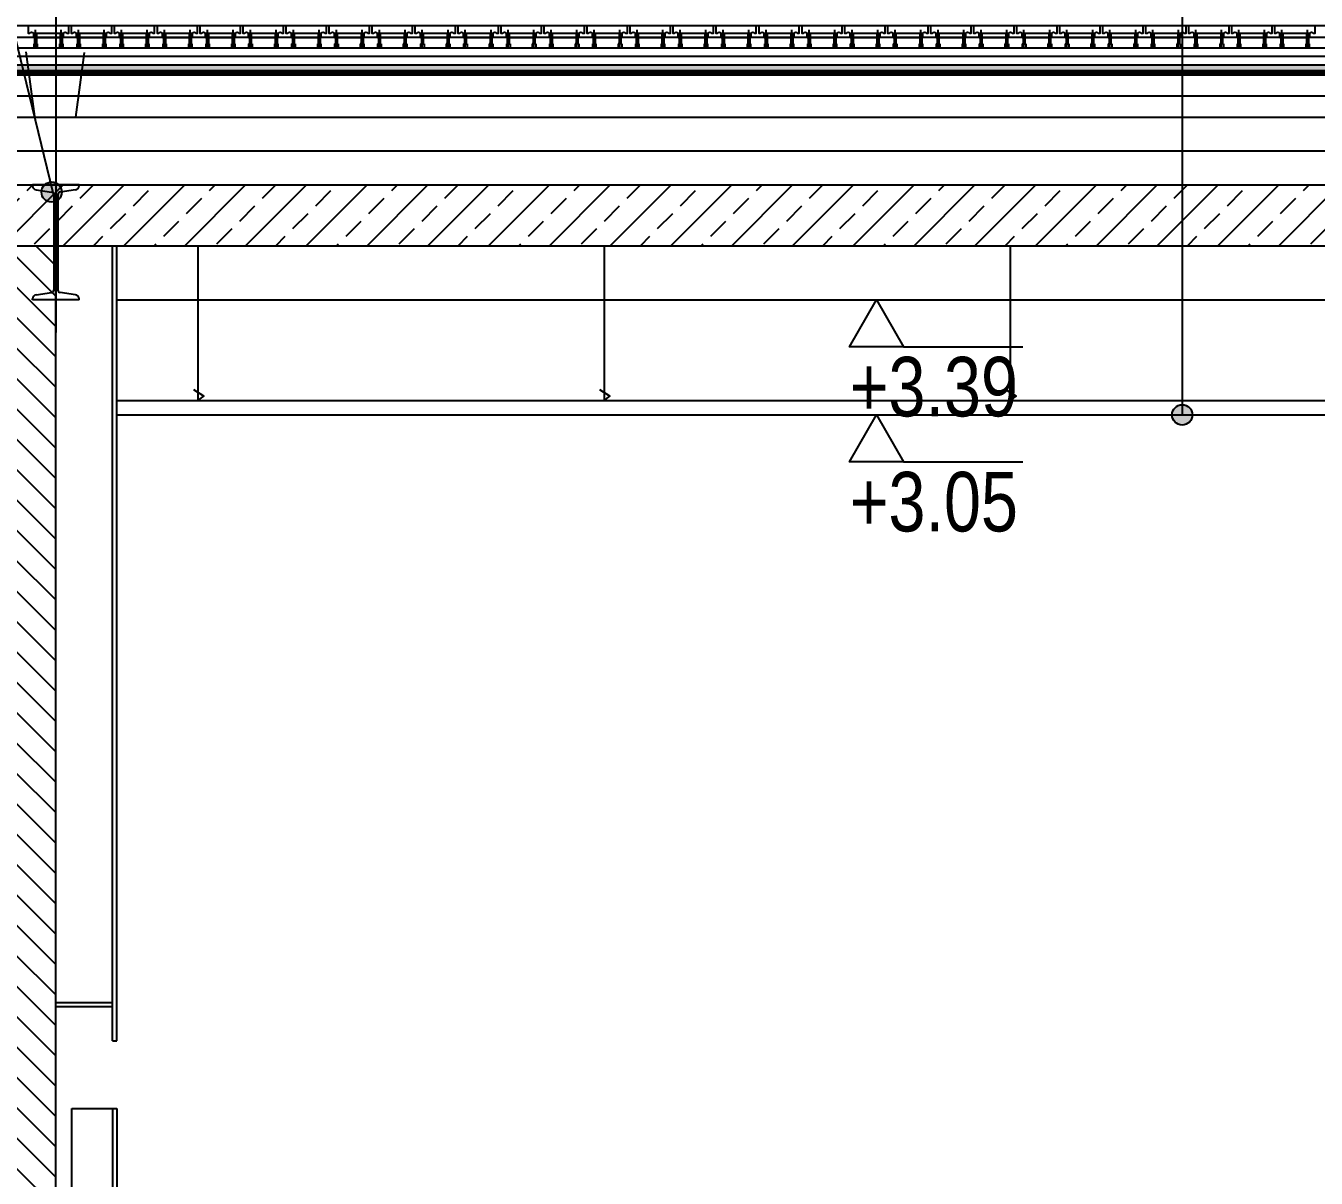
# Model space of a CAD drawing. Header units: millimetres. Extents: x -135140 to 267856, y -70704 to 149933.
# Drawn here: x -33865 to -30052, y 93031 to 96437 of the extents above; entities that cross this region are included whole.
import ezdxf

# ---------------------------------------------------------------- set-up
doc = ezdxf.new("R2010")
doc.units = ezdxf.units.MM
doc.header["$LTSCALE"] = 99.9
for name, pattern in [('0707_PB_080619_gn_xref$0$ACAD_ISO10W100', [18, 12, -3, 0, -3]), ('ACAD_ISO03W100', [30, 12, -18]), ('ACAD_ISO10W100', [18, 12, -3, 0, -3]), ('AUDIT_D_080509132939-0', [0]), ('HIDDEN', [9.525, 6.35, -3.175])]:
    doc.linetypes.add(name, pattern=pattern)
for name, color, linetype in [('+48_CIENKIE', 253, 'Continuous'), ('+48_HACZE', 253, 'Continuous'), ('+48_IZOLACJE', 250, 'Continuous'), ('+48_KOTY', 250, 'Continuous'), ('+48_MEBLE', 251, 'Continuous'), ('+48_OPISY', 251, 'Continuous'), ('+48_OPISY T', 251, 'Continuous'), ('+48_OSIE', 8, 'Continuous'), ('+48_PRZEKRÓJ', 250, 'Continuous'), ('+48_SCIANY', 250, 'Continuous'), ('+48_SUFITY_PODWIESZANE', 250, 'Continuous'), ('+48_WEŁNA', 252, 'Continuous'), ('+48_WIDOK', 250, 'Continuous'), ('+48_ŚCIANY_GK', 250, 'Continuous'), ('+48_ŻELBET', 250, 'Continuous'), ('1_CIENKA', 252, 'Continuous')]:
    doc.layers.add(name, color=color, linetype=linetype)
doc.styles.add('WRP_ARIAL', font='ARIAL.TTF', dxfattribs={"width": 0.8})
doc.linetypes.add('BATTING', pattern='A,0.00254,-2.54,[134,ltypeshp.shx,S=2.54,R=0,X=-2.54,Y=0],-5.08,[134,ltypeshp.shx,S=2.54,R=180,X=2.54,Y=0],-2.54', length=10.16254)
doc.linetypes.add('ZIGZAG', pattern='A,0.00254,-5.08,[131,ltypeshp.shx,S=5.08,R=0,X=-5.08,Y=0],-10.16,[131,ltypeshp.shx,S=5.08,R=180,X=5.08,Y=0],-5.08', length=20.32254)

# ---------------------------------------------------------------- blocks, each defined once
blk = doc.blocks.new('A$C6D9607FD')
at = {"layer": '+48_PRZEKRÓJ', "color": 251}
for p, q in [((137, 340), (0, 340)), ((0, 340), (0, 337.1)), ((10.5, 325), (56.1, 318.6)), ((62.4, 311.4), (62.4, 28.6)), ((74.6, 311.4), (74.6, 28.6)), ((126.5, 325), (80.9, 318.6)), ((137, 340), (137, 337.1)), ((0, 0), (0, 2.9)), ((10.5, 15), (56.1, 21.4)), ((126.5, 15), (80.9, 21.4)), ((137, 0), (137, 2.9)), ((137, 0), (0, 0)), ((137, 0), (0, 0))]:
    blk.add_line(p, q, dxfattribs=at)
for centre, radius, start, end in [((12.2, 337.1), 12.2, 180, 262.0304), ((55.1, 311.4), 7.3, 0, 82.0304), ((81.9, 311.4), 7.3, 97.9696, 180), ((124.8, 337.1), 12.2, 277.9696, 0), ((12.2, 2.9), 12.2, 97.9696, 180), ((55.1, 28.6), 7.3, 277.9696, 0), ((81.9, 28.6), 7.3, 180, 262.0304), ((124.8, 2.9), 12.2, 0, 82.0304)]:
    blk.add_arc(centre, radius, start, end, dxfattribs=at)
blk = doc.blocks.new('koty')
at = {"layer": '+48_KOTY', "color": 3, "ltscale": 5}
blk.add_line((70403.15, 11224.99), (70423.15, 11224.99), dxfattribs=at)
blk.add_lwpolyline([(70398.6, 11217.11), (70403.15, 11224.99), (70394.05, 11224.99)], close=True, dxfattribs=at)
at = {"layer": '+48_KOTY', "color": 3, "style": 'WRP_ARIAL', "width": 0.8}
blk.add_attdef('POZIOM', (70403.19, 11226.78), '', height=10, dxfattribs=at)

msp = doc.modelspace()

# ---------------------------------------------------------------- hatches: boundary and pattern name
at = {"layer": '+48_HACZE', "ltscale": 0.1}
h = msp.add_hatch(dxfattribs=at)
h.set_pattern_fill('AR-SAND', color=256, scale=0.5, style=0)
h.set_pattern_definition([(37.5, (-740631.178, -76045.325), (-0.80001565, 24.47066187), [0, -19.304, 0, -21.59, 0, -20.6375]), (7.5, (-740631.178, -76045.325), (22.4761642, 35.841255), [0, -10.414, 0, -17.399, 0, -6.6675]), (327.5, (-740646.8, -76045.325), (39.5496185, 0.07185923), [0, -6.35, 0, -22.86, 0, -29.845]), (317.5, (-740646.8, -76045.325), (38.1778226, 11.1464662), [0, -3.175, 0, -14.986, 0, -17.145])])
h.paths.add_polyline_path([(-38256.3, 96292.4), (-28096.3, 96292.4), (-28096.3, 96322.4), (-38256.3, 96322.4)])
at = {"layer": '+48_HACZE', "linetype": 'AUDIT_D_080509132939-0'}
h = msp.add_hatch(dxfattribs=at)
h.set_pattern_fill('ANSI33', color=256, scale=20, angle=180, style=0)
h.set_pattern_definition([(225, (-740631.18, -76045.33), (89.802561, -89.802561), []), (225, (-740720.98, -76045.33), (89.802561, -89.802561), [63.5, -31.75])])
h.paths.add_polyline_path([(-38256.3, 95967.4), (-28096.3, 95967.4), (-28096.3, 95787.4), (-38256.3, 95787.4)])
at = {"layer": '+48_HACZE'}
h = msp.add_hatch(dxfattribs=at)
h.set_pattern_fill('ANSI31', color=256, scale=20, angle=90, style=0)
h.set_pattern_definition([(135, (-740631.18, -76045.325), (-44.9012806, -44.9012806), [])])
h.paths.add_polyline_path([(-33896.3, 95787.4), (-33776.3, 95787.4), (-33776.3, 92117.4), (-33896.3, 92117.4)])
at = {"layer": '+48_OPISY T'}
h = msp.add_hatch(color=256, dxfattribs=at)
edge = h.paths.add_edge_path()
edge.add_arc((-33788.7, 95946), 30, 0, 360)
h = msp.add_hatch(color=256, dxfattribs=at)
edge = h.paths.add_edge_path()
edge.add_arc((-30447.6, 95287.4), 30, 0, 360)

# ---------------------------------------------------------------- linework, layer by layer
at = {"layer": '+48_CIENKIE'}
for points in [[(-33356.3, 95787.4), (-33356.3, 95329.9), (-33356.3, 95329.9)], [(-32156.3, 95787.4), (-32156.3, 95329.9), (-32156.3, 95329.9)], [(-30956.3, 95787.4), (-30956.3, 95329.9), (-30956.3, 95329.9)], [(-33356.3, 95329.9), (-33338.8, 95342.7), (-33368.8, 95361.4)], [(-32156.3, 95329.9), (-32138.8, 95342.6), (-32168.8, 95361.3)], [(-30956.3, 95329.9), (-30938.8, 95342.7), (-30968.8, 95361.4)]]:
    msp.add_lwpolyline(points, dxfattribs=at)
at = {"layer": '+48_IZOLACJE', "linetype": 'ACAD_ISO03W100', "ltscale": 0.1, "const_width": 2}
msp.add_lwpolyline([(-27931, 96373.9), (-38578, 96373.9)], dxfattribs=at)
at = {"layer": '+48_IZOLACJE', "linetype": 'ACAD_ISO03W100', "ltscale": 0.5, "const_width": 15}
msp.add_lwpolyline([(-38231.3, 96299.9), (-28111.3, 96299.9)], dxfattribs=at)
at = {"layer": '+48_MEBLE'}
for p, q in [((-27936.3, 96437.4), (-38586.3, 96437.4)), ((-33596.3, 95627.4), (-28096.3, 95627.4))]:
    msp.add_line(p, q, dxfattribs=at)
at = {"layer": '+48_OPISY'}
for points in [[(-30447.6, 101006.8), (-30447.6, 95287.4)], [(-33784.2, 95943.6), (-34177.2, 97557.6)]]:
    msp.add_lwpolyline(points, dxfattribs=at)
at = {"layer": '+48_OPISY T'}
for centre in [(-33788.7, 95946), (-30447.6, 95287.4)]:
    msp.add_circle(centre, 30, dxfattribs=at)
at = {"layer": '+48_OSIE', "linetype": 'ACAD_ISO10W100', "ltscale": 5}
msp.add_line((-33776.3, 101525.2), (-33776.3, 87149.8), dxfattribs=at)
at = {"layer": '+48_PRZEKRÓJ'}
msp.add_line((-33776.3, 92117.4), (-33776.3, 95787.4), dxfattribs=at)
at = {"layer": '+48_SCIANY', "ltscale": 0.15}
msp.add_lwpolyline([(-38256.3, 96317.4), (-38256.3, 95967.4), (-28096.3, 95967.4), (-28096.3, 96307.4)], dxfattribs=at)
at = {"layer": '+48_SUFITY_PODWIESZANE', "ltscale": 3}
for p, q in [((-33596.3, 95329.9), (-28096.3, 95329.9)), ((-33596.3, 95287.4), (-28096.3, 95287.4))]:
    msp.add_line(p, q, dxfattribs=at)
at = {"layer": '+48_WEŁNA', "linetype": 'BATTING', "ltscale": 0.6}
msp.add_line((-38250.3, 96229.9), (-28098.8, 96229.9), dxfattribs=at)
at = {"layer": '+48_WEŁNA', "linetype": 'BATTING', "ltscale": 0.9}
msp.add_line((-38250.3, 96067.4), (-28101.3, 96067.4), dxfattribs=at)
at = {"layer": '+48_WEŁNA', "linetype": 'ZIGZAG', "ltscale": 0.48}
msp.add_lwpolyline([(-38596.3, 96347.4), (-27870.3, 96347.4)], dxfattribs=at)
at = {"layer": '+48_WIDOK', "ltscale": 3}
for p, q in [((-38256.3, 96292.4), (-28096.3, 96292.4)), ((-38250.3, 96167.4), (-28101.3, 96167.4))]:
    msp.add_line(p, q, dxfattribs=at)
at = {"layer": '+48_WIDOK'}
for p, q in [((-33608.8, 93237.4), (-33596.3, 93237.4)), ((-33608.8, 93237.4), (-33608.8, 92222.4)), ((-33596.3, 93237.4), (-33596.3, 92222.4))]:
    msp.add_line(p, q, dxfattribs=at)
at = {"layer": '+48_WIDOK', "ltscale": 3}
for points in [[(-38256.3, 96372.4), (-28096.3, 96372.4)], [(-38596.3, 96322.4), (-27864.3, 96322.4)]]:
    msp.add_lwpolyline(points, dxfattribs=at)
at = {"layer": '+48_WIDOK', "linetype": 'HIDDEN'}
for points in [[(-33864.8, 96360.6), (-33839.3, 96169.5)], [(-33692.3, 96358.4), (-33718, 96167.4)]]:
    msp.add_lwpolyline(points, dxfattribs=at)
at = {"layer": '+48_WIDOK'}
msp.add_lwpolyline([(-33728.8, 93237.4), (-33608.8, 93237.4), (-33608.8, 92337.4), (-33728.8, 92337.4)], close=True, dxfattribs=at)
at = {"layer": '+48_ŚCIANY_GK'}
for p, q in [((-33608.8, 93437.4), (-33608.8, 95787.4)), ((-33596.3, 93437.4), (-33596.3, 95787.4)), ((-33608.8, 93549.9), (-33776.3, 93549.9)), ((-33608.8, 93537.4), (-33776.3, 93537.4)), ((-33608.8, 93437.4), (-33596.3, 93437.4))]:
    msp.add_line(p, q, dxfattribs=at)
at = {"layer": '+48_ŻELBET', "ltscale": 0.3}
for p, q in [((-38256.3, 95967.4), (-28096.3, 95967.4)), ((-38256.3, 95787.4), (-28096.3, 95787.4))]:
    msp.add_line(p, q, dxfattribs=at)
at = {"layer": '1_CIENKA', "lineweight": -3}
for p, q in [((-27911.8, 96402.4), (-38621.8, 96402.4)), ((-33841.8, 96402.4), (-33754.8, 96402.4)), ((-33839.1, 96415.4), (-33839.1, 96384.2)), ((-33833.6, 96415.4), (-33833.6, 96384.2)), ((-33763.1, 96415.4), (-33763.1, 96384.2)), ((-33757.6, 96415.4), (-33757.6, 96384.2)), ((-33714.8, 96402.4), (-33627.8, 96402.4)), ((-33712.1, 96415.4), (-33712.1, 96384.2)), ((-33706.6, 96415.4), (-33706.6, 96384.2)), ((-33636.1, 96415.4), (-33636.1, 96384.2)), ((-33630.6, 96415.4), (-33630.6, 96384.2)), ((-33587.8, 96402.4), (-33500.8, 96402.4)), ((-33585.1, 96415.4), (-33585.1, 96384.2)), ((-33579.6, 96415.4), (-33579.6, 96384.2)), ((-33509.1, 96415.4), (-33509.1, 96384.2)), ((-33503.6, 96415.4), (-33503.6, 96384.2)), ((-33460.8, 96402.4), (-33373.8, 96402.4)), ((-33458.1, 96415.4), (-33458.1, 96384.2)), ((-33452.6, 96415.4), (-33452.6, 96384.2)), ((-33382.1, 96415.4), (-33382.1, 96384.2)), ((-33376.6, 96415.4), (-33376.6, 96384.2)), ((-33333.8, 96402.4), (-33246.8, 96402.4)), ((-33331.1, 96415.4), (-33331.1, 96384.2)), ((-33325.6, 96415.4), (-33325.6, 96384.2)), ((-33255.1, 96415.4), (-33255.1, 96384.2)), ((-33249.6, 96415.4), (-33249.6, 96384.2)), ((-33206.8, 96402.4), (-33119.8, 96402.4)), ((-33204.1, 96415.4), (-33204.1, 96384.2)), ((-33198.6, 96415.4), (-33198.6, 96384.2)), ((-33128.1, 96415.4), (-33128.1, 96384.2)), ((-33122.6, 96415.4), (-33122.6, 96384.2)), ((-33079.8, 96402.4), (-32992.8, 96402.4)), ((-33077.1, 96415.4), (-33077.1, 96384.2)), ((-33071.6, 96415.4), (-33071.6, 96384.2)), ((-33001.1, 96415.4), (-33001.1, 96384.2)), ((-32995.6, 96415.4), (-32995.6, 96384.2)), ((-32952.8, 96402.4), (-32865.8, 96402.4)), ((-32950.1, 96415.4), (-32950.1, 96384.2)), ((-32944.6, 96415.4), (-32944.6, 96384.2)), ((-32874.1, 96415.4), (-32874.1, 96384.2)), ((-32868.6, 96415.4), (-32868.6, 96384.2)), ((-32825.8, 96402.4), (-32738.8, 96402.4)), ((-32823.1, 96415.4), (-32823.1, 96384.2)), ((-32817.6, 96415.4), (-32817.6, 96384.2)), ((-32747.1, 96415.4), (-32747.1, 96384.2)), ((-32741.6, 96415.4), (-32741.6, 96384.2)), ((-32698.8, 96402.4), (-32611.8, 96402.4)), ((-32696.1, 96415.4), (-32696.1, 96384.2)), ((-32690.6, 96415.4), (-32690.6, 96384.2)), ((-32620.1, 96415.4), (-32620.1, 96384.2)), ((-32614.6, 96415.4), (-32614.6, 96384.2)), ((-32571.8, 96402.4), (-32484.8, 96402.4)), ((-32569.1, 96415.4), (-32569.1, 96384.2)), ((-32563.6, 96415.4), (-32563.6, 96384.2)), ((-32493.1, 96415.4), (-32493.1, 96384.2)), ((-32487.6, 96415.4), (-32487.6, 96384.2)), ((-32444.8, 96402.4), (-32357.8, 96402.4)), ((-32442.1, 96415.4), (-32442.1, 96384.2)), ((-32436.6, 96415.4), (-32436.6, 96384.2)), ((-32366.1, 96415.4), (-32366.1, 96384.2)), ((-32360.6, 96415.4), (-32360.6, 96384.2)), ((-32317.8, 96402.4), (-32230.8, 96402.4)), ((-32315.1, 96415.4), (-32315.1, 96384.2)), ((-32309.6, 96415.4), (-32309.6, 96384.2)), ((-32239.1, 96415.4), (-32239.1, 96384.2)), ((-32233.6, 96415.4), (-32233.6, 96384.2)), ((-32190.8, 96402.4), (-32103.8, 96402.4)), ((-32188.1, 96415.4), (-32188.1, 96384.2)), ((-32182.6, 96415.4), (-32182.6, 96384.2)), ((-32112.1, 96415.4), (-32112.1, 96384.2)), ((-32106.6, 96415.4), (-32106.6, 96384.2)), ((-32063.8, 96402.4), (-31976.8, 96402.4)), ((-32061.1, 96415.4), (-32061.1, 96384.2)), ((-32055.6, 96415.4), (-32055.6, 96384.2)), ((-31985.1, 96415.4), (-31985.1, 96384.2)), ((-31979.6, 96415.4), (-31979.6, 96384.2)), ((-31936.8, 96402.4), (-31849.8, 96402.4)), ((-31934.1, 96415.4), (-31934.1, 96384.2)), ((-31928.6, 96415.4), (-31928.6, 96384.2)), ((-31858.1, 96415.4), (-31858.1, 96384.2)), ((-31852.6, 96415.4), (-31852.6, 96384.2)), ((-31809.8, 96402.4), (-31722.8, 96402.4)), ((-31807.1, 96415.4), (-31807.1, 96384.2)), ((-31801.6, 96415.4), (-31801.6, 96384.2)), ((-31731.1, 96415.4), (-31731.1, 96384.2)), ((-31725.6, 96415.4), (-31725.6, 96384.2)), ((-31682.8, 96402.4), (-31595.8, 96402.4)), ((-31680.1, 96415.4), (-31680.1, 96384.2)), ((-31674.6, 96415.4), (-31674.6, 96384.2)), ((-31604.1, 96415.4), (-31604.1, 96384.2)), ((-31598.6, 96415.4), (-31598.6, 96384.2)), ((-31555.8, 96402.4), (-31468.8, 96402.4)), ((-31553.1, 96415.4), (-31553.1, 96384.2)), ((-31547.6, 96415.4), (-31547.6, 96384.2)), ((-31477.1, 96415.4), (-31477.1, 96384.2)), ((-31471.6, 96415.4), (-31471.6, 96384.2)), ((-31428.8, 96402.4), (-31341.8, 96402.4)), ((-31426.1, 96415.4), (-31426.1, 96384.2)), ((-31420.6, 96415.4), (-31420.6, 96384.2)), ((-31350.1, 96415.4), (-31350.1, 96384.2)), ((-31344.6, 96415.4), (-31344.6, 96384.2)), ((-31301.8, 96402.4), (-31214.8, 96402.4)), ((-31299.1, 96415.4), (-31299.1, 96384.2)), ((-31293.6, 96415.4), (-31293.6, 96384.2)), ((-31223.1, 96415.4), (-31223.1, 96384.2)), ((-31217.6, 96415.4), (-31217.6, 96384.2)), ((-31174.8, 96402.4), (-31087.8, 96402.4)), ((-31172.1, 96415.4), (-31172.1, 96384.2)), ((-31166.6, 96415.4), (-31166.6, 96384.2)), ((-31096.1, 96415.4), (-31096.1, 96384.2)), ((-31090.6, 96415.4), (-31090.6, 96384.2)), ((-31047.8, 96402.4), (-30960.8, 96402.4)), ((-31045.1, 96415.4), (-31045.1, 96384.2)), ((-31039.6, 96415.4), (-31039.6, 96384.2)), ((-30969.1, 96415.4), (-30969.1, 96384.2)), ((-30963.6, 96415.4), (-30963.6, 96384.2)), ((-30920.8, 96402.4), (-30833.8, 96402.4)), ((-30918.1, 96415.4), (-30918.1, 96384.2)), ((-30912.6, 96415.4), (-30912.6, 96384.2)), ((-30842.1, 96415.4), (-30842.1, 96384.2)), ((-30836.6, 96415.4), (-30836.6, 96384.2)), ((-30793.8, 96402.4), (-30706.8, 96402.4)), ((-30791.1, 96415.4), (-30791.1, 96384.2)), ((-30785.6, 96415.4), (-30785.6, 96384.2)), ((-30715.1, 96415.4), (-30715.1, 96384.2)), ((-30709.6, 96415.4), (-30709.6, 96384.2)), ((-30666.8, 96402.4), (-30579.8, 96402.4)), ((-30664.1, 96415.4), (-30664.1, 96384.2)), ((-30658.6, 96415.4), (-30658.6, 96384.2)), ((-30588.1, 96415.4), (-30588.1, 96384.2)), ((-30582.6, 96415.4), (-30582.6, 96384.2)), ((-30539.8, 96402.4), (-30452.8, 96402.4)), ((-30537.1, 96415.4), (-30537.1, 96384.2)), ((-30531.6, 96415.4), (-30531.6, 96384.2)), ((-30461.1, 96415.4), (-30461.1, 96384.2)), ((-30455.6, 96415.4), (-30455.6, 96384.2)), ((-30412.8, 96402.4), (-30325.8, 96402.4)), ((-30410.1, 96415.4), (-30410.1, 96384.2)), ((-30404.6, 96415.4), (-30404.6, 96384.2)), ((-30334.1, 96415.4), (-30334.1, 96384.2)), ((-30328.6, 96415.4), (-30328.6, 96384.2)), ((-30285.8, 96402.4), (-30198.8, 96402.4)), ((-30283.1, 96415.4), (-30283.1, 96384.2)), ((-30277.6, 96415.4), (-30277.6, 96384.2)), ((-30207.1, 96415.4), (-30207.1, 96384.2)), ((-30201.6, 96415.4), (-30201.6, 96384.2)), ((-30158.8, 96402.4), (-30071.8, 96402.4)), ((-30156.1, 96415.4), (-30156.1, 96384.2)), ((-30150.6, 96415.4), (-30150.6, 96384.2)), ((-30080.1, 96415.4), (-30080.1, 96384.2)), ((-30074.6, 96415.4), (-30074.6, 96384.2)), ((-33841.5, 96384.2), (-33831.2, 96384.2)), ((-33841.5, 96384.2), (-33841.5, 96372.4)), ((-33831.2, 96384.2), (-33831.2, 96372.4)), ((-33765.5, 96384.2), (-33765.5, 96372.4)), ((-33755.2, 96384.2), (-33765.5, 96384.2)), ((-33755.2, 96384.2), (-33755.2, 96372.4)), ((-33714.5, 96384.2), (-33704.2, 96384.2)), ((-33714.5, 96384.2), (-33714.5, 96372.4)), ((-33704.2, 96384.2), (-33704.2, 96372.4)), ((-33638.5, 96384.2), (-33638.5, 96372.4)), ((-33628.2, 96384.2), (-33638.5, 96384.2)), ((-33628.2, 96384.2), (-33628.2, 96372.4)), ((-33587.5, 96384.2), (-33577.2, 96384.2)), ((-33587.5, 96384.2), (-33587.5, 96372.4)), ((-33577.2, 96384.2), (-33577.2, 96372.4)), ((-33511.5, 96384.2), (-33511.5, 96372.4)), ((-33501.2, 96384.2), (-33511.5, 96384.2)), ((-33501.2, 96384.2), (-33501.2, 96372.4)), ((-33460.5, 96384.2), (-33450.2, 96384.2)), ((-33460.5, 96384.2), (-33460.5, 96372.4)), ((-33450.2, 96384.2), (-33450.2, 96372.4)), ((-33384.5, 96384.2), (-33384.5, 96372.4)), ((-33374.2, 96384.2), (-33384.5, 96384.2)), ((-33374.2, 96384.2), (-33374.2, 96372.4)), ((-33333.5, 96384.2), (-33323.2, 96384.2)), ((-33333.5, 96384.2), (-33333.5, 96372.4)), ((-33323.2, 96384.2), (-33323.2, 96372.4)), ((-33257.5, 96384.2), (-33257.5, 96372.4)), ((-33247.2, 96384.2), (-33257.5, 96384.2)), ((-33247.2, 96384.2), (-33247.2, 96372.4)), ((-33206.5, 96384.2), (-33196.2, 96384.2)), ((-33206.5, 96384.2), (-33206.5, 96372.4)), ((-33196.2, 96384.2), (-33196.2, 96372.4)), ((-33130.5, 96384.2), (-33130.5, 96372.4)), ((-33120.2, 96384.2), (-33130.5, 96384.2)), ((-33120.2, 96384.2), (-33120.2, 96372.4)), ((-33079.5, 96384.2), (-33069.2, 96384.2)), ((-33079.5, 96384.2), (-33079.5, 96372.4)), ((-33069.2, 96384.2), (-33069.2, 96372.4)), ((-33003.5, 96384.2), (-33003.5, 96372.4)), ((-32993.2, 96384.2), (-33003.5, 96384.2)), ((-32993.2, 96384.2), (-32993.2, 96372.4)), ((-32952.5, 96384.2), (-32942.2, 96384.2)), ((-32952.5, 96384.2), (-32952.5, 96372.4)), ((-32942.2, 96384.2), (-32942.2, 96372.4)), ((-32876.5, 96384.2), (-32876.5, 96372.4)), ((-32866.2, 96384.2), (-32876.5, 96384.2)), ((-32866.2, 96384.2), (-32866.2, 96372.4)), ((-32825.5, 96384.2), (-32815.2, 96384.2)), ((-32825.5, 96384.2), (-32825.5, 96372.4)), ((-32815.2, 96384.2), (-32815.2, 96372.4)), ((-32749.5, 96384.2), (-32749.5, 96372.4)), ((-32739.2, 96384.2), (-32749.5, 96384.2)), ((-32739.2, 96384.2), (-32739.2, 96372.4)), ((-32698.5, 96384.2), (-32688.2, 96384.2)), ((-32698.5, 96384.2), (-32698.5, 96372.4)), ((-32688.2, 96384.2), (-32688.2, 96372.4)), ((-32622.5, 96384.2), (-32622.5, 96372.4)), ((-32612.2, 96384.2), (-32622.5, 96384.2)), ((-32612.2, 96384.2), (-32612.2, 96372.4)), ((-32571.5, 96384.2), (-32561.2, 96384.2)), ((-32571.5, 96384.2), (-32571.5, 96372.4)), ((-32561.2, 96384.2), (-32561.2, 96372.4)), ((-32495.5, 96384.2), (-32495.5, 96372.4)), ((-32485.2, 96384.2), (-32495.5, 96384.2)), ((-32485.2, 96384.2), (-32485.2, 96372.4)), ((-32444.5, 96384.2), (-32434.2, 96384.2)), ((-32444.5, 96384.2), (-32444.5, 96372.4)), ((-32434.2, 96384.2), (-32434.2, 96372.4)), ((-32368.5, 96384.2), (-32368.5, 96372.4)), ((-32358.2, 96384.2), (-32368.5, 96384.2)), ((-32358.2, 96384.2), (-32358.2, 96372.4)), ((-32317.5, 96384.2), (-32307.2, 96384.2)), ((-32317.5, 96384.2), (-32317.5, 96372.4)), ((-32307.2, 96384.2), (-32307.2, 96372.4)), ((-32241.5, 96384.2), (-32241.5, 96372.4)), ((-32231.2, 96384.2), (-32241.5, 96384.2)), ((-32231.2, 96384.2), (-32231.2, 96372.4)), ((-32190.5, 96384.2), (-32180.2, 96384.2)), ((-32190.5, 96384.2), (-32190.5, 96372.4)), ((-32180.2, 96384.2), (-32180.2, 96372.4)), ((-32114.5, 96384.2), (-32114.5, 96372.4)), ((-32104.2, 96384.2), (-32114.5, 96384.2)), ((-32104.2, 96384.2), (-32104.2, 96372.4)), ((-32063.5, 96384.2), (-32053.2, 96384.2)), ((-32063.5, 96384.2), (-32063.5, 96372.4)), ((-32053.2, 96384.2), (-32053.2, 96372.4)), ((-31987.5, 96384.2), (-31987.5, 96372.4)), ((-31977.2, 96384.2), (-31987.5, 96384.2)), ((-31977.2, 96384.2), (-31977.2, 96372.4)), ((-31936.5, 96384.2), (-31926.2, 96384.2)), ((-31936.5, 96384.2), (-31936.5, 96372.4)), ((-31926.2, 96384.2), (-31926.2, 96372.4)), ((-31860.5, 96384.2), (-31860.5, 96372.4)), ((-31850.2, 96384.2), (-31860.5, 96384.2)), ((-31850.2, 96384.2), (-31850.2, 96372.4)), ((-31809.5, 96384.2), (-31799.2, 96384.2)), ((-31809.5, 96384.2), (-31809.5, 96372.4)), ((-31799.2, 96384.2), (-31799.2, 96372.4)), ((-31733.5, 96384.2), (-31733.5, 96372.4)), ((-31723.2, 96384.2), (-31733.5, 96384.2)), ((-31723.2, 96384.2), (-31723.2, 96372.4)), ((-31682.5, 96384.2), (-31672.2, 96384.2)), ((-31682.5, 96384.2), (-31682.5, 96372.4)), ((-31672.2, 96384.2), (-31672.2, 96372.4)), ((-31606.5, 96384.2), (-31606.5, 96372.4)), ((-31596.2, 96384.2), (-31606.5, 96384.2)), ((-31596.2, 96384.2), (-31596.2, 96372.4)), ((-31555.5, 96384.2), (-31545.2, 96384.2)), ((-31555.5, 96384.2), (-31555.5, 96372.4)), ((-31545.2, 96384.2), (-31545.2, 96372.4)), ((-31479.5, 96384.2), (-31479.5, 96372.4)), ((-31469.2, 96384.2), (-31479.5, 96384.2)), ((-31469.2, 96384.2), (-31469.2, 96372.4)), ((-31428.5, 96384.2), (-31418.2, 96384.2)), ((-31428.5, 96384.2), (-31428.5, 96372.4)), ((-31418.2, 96384.2), (-31418.2, 96372.4)), ((-31352.5, 96384.2), (-31352.5, 96372.4)), ((-31342.2, 96384.2), (-31352.5, 96384.2)), ((-31342.2, 96384.2), (-31342.2, 96372.4)), ((-31301.5, 96384.2), (-31291.2, 96384.2)), ((-31301.5, 96384.2), (-31301.5, 96372.4)), ((-31291.2, 96384.2), (-31291.2, 96372.4)), ((-31225.5, 96384.2), (-31225.5, 96372.4)), ((-31215.2, 96384.2), (-31225.5, 96384.2)), ((-31215.2, 96384.2), (-31215.2, 96372.4)), ((-31174.5, 96384.2), (-31164.2, 96384.2)), ((-31174.5, 96384.2), (-31174.5, 96372.4)), ((-31164.2, 96384.2), (-31164.2, 96372.4)), ((-31098.5, 96384.2), (-31098.5, 96372.4)), ((-31088.2, 96384.2), (-31098.5, 96384.2)), ((-31088.2, 96384.2), (-31088.2, 96372.4)), ((-31047.5, 96384.2), (-31037.2, 96384.2)), ((-31047.5, 96384.2), (-31047.5, 96372.4)), ((-31037.2, 96384.2), (-31037.2, 96372.4)), ((-30971.5, 96384.2), (-30971.5, 96372.4)), ((-30961.2, 96384.2), (-30971.5, 96384.2)), ((-30961.2, 96384.2), (-30961.2, 96372.4)), ((-30920.5, 96384.2), (-30910.2, 96384.2)), ((-30920.5, 96384.2), (-30920.5, 96372.4)), ((-30910.2, 96384.2), (-30910.2, 96372.4)), ((-30844.5, 96384.2), (-30844.5, 96372.4)), ((-30834.2, 96384.2), (-30844.5, 96384.2)), ((-30834.2, 96384.2), (-30834.2, 96372.4)), ((-30793.5, 96384.2), (-30783.2, 96384.2)), ((-30793.5, 96384.2), (-30793.5, 96372.4)), ((-30783.2, 96384.2), (-30783.2, 96372.4)), ((-30717.5, 96384.2), (-30717.5, 96372.4)), ((-30707.2, 96384.2), (-30717.5, 96384.2)), ((-30707.2, 96384.2), (-30707.2, 96372.4)), ((-30666.5, 96384.2), (-30656.2, 96384.2)), ((-30666.5, 96384.2), (-30666.5, 96372.4)), ((-30656.2, 96384.2), (-30656.2, 96372.4)), ((-30590.5, 96384.2), (-30590.5, 96372.4)), ((-30580.2, 96384.2), (-30590.5, 96384.2)), ((-30580.2, 96384.2), (-30580.2, 96372.4)), ((-30539.5, 96384.2), (-30529.2, 96384.2)), ((-30539.5, 96384.2), (-30539.5, 96372.4)), ((-30529.2, 96384.2), (-30529.2, 96372.4)), ((-30463.5, 96384.2), (-30463.5, 96372.4)), ((-30453.2, 96384.2), (-30463.5, 96384.2)), ((-30453.2, 96384.2), (-30453.2, 96372.4)), ((-30412.5, 96384.2), (-30402.2, 96384.2)), ((-30412.5, 96384.2), (-30412.5, 96372.4)), ((-30402.2, 96384.2), (-30402.2, 96372.4)), ((-30336.5, 96384.2), (-30336.5, 96372.4)), ((-30326.2, 96384.2), (-30336.5, 96384.2)), ((-30326.2, 96384.2), (-30326.2, 96372.4)), ((-30285.5, 96384.2), (-30275.2, 96384.2)), ((-30285.5, 96384.2), (-30285.5, 96372.4)), ((-30275.2, 96384.2), (-30275.2, 96372.4)), ((-30209.5, 96384.2), (-30209.5, 96372.4)), ((-30199.2, 96384.2), (-30209.5, 96384.2)), ((-30199.2, 96384.2), (-30199.2, 96372.4)), ((-30158.5, 96384.2), (-30148.2, 96384.2)), ((-30158.5, 96384.2), (-30158.5, 96372.4)), ((-30148.2, 96384.2), (-30148.2, 96372.4)), ((-30082.5, 96384.2), (-30082.5, 96372.4)), ((-30072.2, 96384.2), (-30082.5, 96384.2)), ((-30072.2, 96384.2), (-30072.2, 96372.4))]:
    msp.add_line(p, q, dxfattribs=at)
at = {"layer": '1_CIENKA', "linetype": '0707_PB_080619_gn_xref$0$ACAD_ISO10W100', "lineweight": -3, "ltscale": 0.1}
for p, q in [((-33836.3, 96372.4), (-33836.3, 96425.9)), ((-33760.3, 96372.4), (-33760.3, 96425.9)), ((-33709.3, 96372.4), (-33709.3, 96425.9)), ((-33633.3, 96372.4), (-33633.3, 96425.9)), ((-33582.3, 96372.4), (-33582.3, 96425.9)), ((-33506.3, 96372.4), (-33506.3, 96425.9)), ((-33455.3, 96372.4), (-33455.3, 96425.9)), ((-33379.3, 96372.4), (-33379.3, 96425.9)), ((-33328.3, 96372.4), (-33328.3, 96425.9)), ((-33252.3, 96372.4), (-33252.3, 96425.9)), ((-33201.3, 96372.4), (-33201.3, 96425.9)), ((-33125.3, 96372.4), (-33125.3, 96425.9)), ((-33074.3, 96372.4), (-33074.3, 96425.9)), ((-32998.3, 96372.4), (-32998.3, 96425.9)), ((-32947.3, 96372.4), (-32947.3, 96425.9)), ((-32871.3, 96372.4), (-32871.3, 96425.9)), ((-32820.3, 96372.4), (-32820.3, 96425.9)), ((-32744.3, 96372.4), (-32744.3, 96425.9)), ((-32693.3, 96372.4), (-32693.3, 96425.9)), ((-32617.3, 96372.4), (-32617.3, 96425.9)), ((-32566.3, 96372.4), (-32566.3, 96425.9)), ((-32490.3, 96372.4), (-32490.3, 96425.9)), ((-32439.3, 96372.4), (-32439.3, 96425.9)), ((-32363.3, 96372.4), (-32363.3, 96425.9)), ((-32312.3, 96372.4), (-32312.3, 96425.9)), ((-32236.3, 96372.4), (-32236.3, 96425.9)), ((-32185.3, 96372.4), (-32185.3, 96425.9)), ((-32109.3, 96372.4), (-32109.3, 96425.9)), ((-32058.3, 96372.4), (-32058.3, 96425.9)), ((-31982.3, 96372.4), (-31982.3, 96425.9)), ((-31931.3, 96372.4), (-31931.3, 96425.9)), ((-31855.3, 96372.4), (-31855.3, 96425.9)), ((-31804.3, 96372.4), (-31804.3, 96425.9)), ((-31728.3, 96372.4), (-31728.3, 96425.9)), ((-31677.3, 96372.4), (-31677.3, 96425.9)), ((-31601.3, 96372.4), (-31601.3, 96425.9)), ((-31550.3, 96372.4), (-31550.3, 96425.9)), ((-31474.3, 96372.4), (-31474.3, 96425.9)), ((-31423.3, 96372.4), (-31423.3, 96425.9)), ((-31347.3, 96372.4), (-31347.3, 96425.9)), ((-31296.3, 96372.4), (-31296.3, 96425.9)), ((-31220.3, 96372.4), (-31220.3, 96425.9)), ((-31169.3, 96372.4), (-31169.3, 96425.9)), ((-31093.3, 96372.4), (-31093.3, 96425.9)), ((-31042.3, 96372.4), (-31042.3, 96425.9)), ((-30966.3, 96372.4), (-30966.3, 96425.9)), ((-30915.3, 96372.4), (-30915.3, 96425.9)), ((-30839.3, 96372.4), (-30839.3, 96425.9)), ((-30788.3, 96372.4), (-30788.3, 96425.9)), ((-30712.3, 96372.4), (-30712.3, 96425.9)), ((-30661.3, 96372.4), (-30661.3, 96425.9)), ((-30585.3, 96372.4), (-30585.3, 96425.9)), ((-30534.3, 96372.4), (-30534.3, 96425.9)), ((-30458.3, 96372.4), (-30458.3, 96425.9)), ((-30407.3, 96372.4), (-30407.3, 96425.9)), ((-30331.3, 96372.4), (-30331.3, 96425.9)), ((-30280.3, 96372.4), (-30280.3, 96425.9)), ((-30204.3, 96372.4), (-30204.3, 96425.9)), ((-30153.3, 96372.4), (-30153.3, 96425.9)), ((-30077.3, 96372.4), (-30077.3, 96425.9))]:
    msp.add_line(p, q, dxfattribs=at)
at = {"layer": '1_CIENKA', "lineweight": -3}
for points in [[(-33842.8, 96415.4), (-33753.8, 96415.4, -0.536675), (-33743.8, 96415.4), (-33738.3, 96415.4), (-33738.3, 96436.4, 0.414214), (-33739.3, 96437.4), (-33857.3, 96437.4, 0.414083), (-33858.3, 96436.4), (-33858.3, 96415.4), (-33852.8, 96415.4, -0.536675)], [(-33715.8, 96415.4), (-33626.8, 96415.4, -0.536675), (-33616.8, 96415.4), (-33611.3, 96415.4), (-33611.3, 96436.4, 0.414214), (-33612.3, 96437.4), (-33730.3, 96437.4, 0.414083), (-33731.3, 96436.4), (-33731.3, 96415.4), (-33725.8, 96415.4, -0.536675)], [(-33588.8, 96415.4), (-33499.8, 96415.4, -0.536675), (-33489.8, 96415.4), (-33484.3, 96415.4), (-33484.3, 96436.4, 0.414214), (-33485.3, 96437.4), (-33603.3, 96437.4, 0.414083), (-33604.3, 96436.4), (-33604.3, 96415.4), (-33598.8, 96415.4, -0.536675)], [(-33461.8, 96415.4), (-33372.8, 96415.4, -0.536675), (-33362.8, 96415.4), (-33357.3, 96415.4), (-33357.3, 96436.4, 0.414214), (-33358.3, 96437.4), (-33476.3, 96437.4, 0.414083), (-33477.3, 96436.4), (-33477.3, 96415.4), (-33471.8, 96415.4, -0.536675)], [(-33334.8, 96415.4), (-33245.8, 96415.4, -0.536675), (-33235.8, 96415.4), (-33230.3, 96415.4), (-33230.3, 96436.4, 0.414214), (-33231.3, 96437.4), (-33349.3, 96437.4, 0.414083), (-33350.3, 96436.4), (-33350.3, 96415.4), (-33344.8, 96415.4, -0.536675)], [(-33207.8, 96415.4), (-33118.8, 96415.4, -0.536675), (-33108.8, 96415.4), (-33103.3, 96415.4), (-33103.3, 96436.4, 0.414214), (-33104.3, 96437.4), (-33222.3, 96437.4, 0.414083), (-33223.3, 96436.4), (-33223.3, 96415.4), (-33217.8, 96415.4, -0.536675)], [(-33080.8, 96415.4), (-32991.8, 96415.4, -0.536675), (-32981.8, 96415.4), (-32976.3, 96415.4), (-32976.3, 96436.4, 0.414214), (-32977.3, 96437.4), (-33095.3, 96437.4, 0.414083), (-33096.3, 96436.4), (-33096.3, 96415.4), (-33090.8, 96415.4, -0.536675)], [(-32953.8, 96415.4), (-32864.8, 96415.4, -0.536675), (-32854.8, 96415.4), (-32849.3, 96415.4), (-32849.3, 96436.4, 0.414214), (-32850.3, 96437.4), (-32968.3, 96437.4, 0.414083), (-32969.3, 96436.4), (-32969.3, 96415.4), (-32963.8, 96415.4, -0.536675)], [(-32826.8, 96415.4), (-32737.8, 96415.4, -0.536675), (-32727.8, 96415.4), (-32722.3, 96415.4), (-32722.3, 96436.4, 0.414214), (-32723.3, 96437.4), (-32841.3, 96437.4, 0.414083), (-32842.3, 96436.4), (-32842.3, 96415.4), (-32836.8, 96415.4, -0.536675)], [(-32699.8, 96415.4), (-32610.8, 96415.4, -0.536675), (-32600.8, 96415.4), (-32595.3, 96415.4), (-32595.3, 96436.4, 0.414214), (-32596.3, 96437.4), (-32714.3, 96437.4, 0.414083), (-32715.3, 96436.4), (-32715.3, 96415.4), (-32709.8, 96415.4, -0.536675)], [(-32572.8, 96415.4), (-32483.8, 96415.4, -0.536675), (-32473.8, 96415.4), (-32468.3, 96415.4), (-32468.3, 96436.4, 0.414214), (-32469.3, 96437.4), (-32587.3, 96437.4, 0.414083), (-32588.3, 96436.4), (-32588.3, 96415.4), (-32582.8, 96415.4, -0.536675)], [(-32445.8, 96415.4), (-32356.8, 96415.4, -0.536675), (-32346.8, 96415.4), (-32341.3, 96415.4), (-32341.3, 96436.4, 0.414214), (-32342.3, 96437.4), (-32460.3, 96437.4, 0.414083), (-32461.3, 96436.4), (-32461.3, 96415.4), (-32455.8, 96415.4, -0.536675)], [(-32318.8, 96415.4), (-32229.8, 96415.4, -0.536675), (-32219.8, 96415.4), (-32214.3, 96415.4), (-32214.3, 96436.4, 0.414214), (-32215.3, 96437.4), (-32333.3, 96437.4, 0.414083), (-32334.3, 96436.4), (-32334.3, 96415.4), (-32328.8, 96415.4, -0.536675)], [(-32191.8, 96415.4), (-32102.8, 96415.4, -0.536675), (-32092.8, 96415.4), (-32087.3, 96415.4), (-32087.3, 96436.4, 0.414214), (-32088.3, 96437.4), (-32206.3, 96437.4, 0.414083), (-32207.3, 96436.4), (-32207.3, 96415.4), (-32201.8, 96415.4, -0.536675)], [(-32064.8, 96415.4), (-31975.8, 96415.4, -0.536675), (-31965.8, 96415.4), (-31960.3, 96415.4), (-31960.3, 96436.4, 0.414214), (-31961.3, 96437.4), (-32079.3, 96437.4, 0.414083), (-32080.3, 96436.4), (-32080.3, 96415.4), (-32074.8, 96415.4, -0.536675)], [(-31937.8, 96415.4), (-31848.8, 96415.4, -0.536675), (-31838.8, 96415.4), (-31833.3, 96415.4), (-31833.3, 96436.4, 0.414214), (-31834.3, 96437.4), (-31952.3, 96437.4, 0.414083), (-31953.3, 96436.4), (-31953.3, 96415.4), (-31947.8, 96415.4, -0.536675)], [(-31810.8, 96415.4), (-31721.8, 96415.4, -0.536675), (-31711.8, 96415.4), (-31706.3, 96415.4), (-31706.3, 96436.4, 0.414214), (-31707.3, 96437.4), (-31825.3, 96437.4, 0.414083), (-31826.3, 96436.4), (-31826.3, 96415.4), (-31820.8, 96415.4, -0.536675)], [(-31683.8, 96415.4), (-31594.8, 96415.4, -0.536675), (-31584.8, 96415.4), (-31579.3, 96415.4), (-31579.3, 96436.4, 0.414214), (-31580.3, 96437.4), (-31698.3, 96437.4, 0.414083), (-31699.3, 96436.4), (-31699.3, 96415.4), (-31693.8, 96415.4, -0.536675)], [(-31556.8, 96415.4), (-31467.8, 96415.4, -0.536675), (-31457.8, 96415.4), (-31452.3, 96415.4), (-31452.3, 96436.4, 0.414214), (-31453.3, 96437.4), (-31571.3, 96437.4, 0.414083), (-31572.3, 96436.4), (-31572.3, 96415.4), (-31566.8, 96415.4, -0.536675)], [(-31429.8, 96415.4), (-31340.8, 96415.4, -0.536675), (-31330.8, 96415.4), (-31325.3, 96415.4), (-31325.3, 96436.4, 0.414214), (-31326.3, 96437.4), (-31444.3, 96437.4, 0.414083), (-31445.3, 96436.4), (-31445.3, 96415.4), (-31439.8, 96415.4, -0.536675)], [(-31302.8, 96415.4), (-31213.8, 96415.4, -0.536675), (-31203.8, 96415.4), (-31198.3, 96415.4), (-31198.3, 96436.4, 0.414214), (-31199.3, 96437.4), (-31317.3, 96437.4, 0.414083), (-31318.3, 96436.4), (-31318.3, 96415.4), (-31312.8, 96415.4, -0.536675)], [(-31175.8, 96415.4), (-31086.8, 96415.4, -0.536675), (-31076.8, 96415.4), (-31071.3, 96415.4), (-31071.3, 96436.4, 0.414214), (-31072.3, 96437.4), (-31190.3, 96437.4, 0.414083), (-31191.3, 96436.4), (-31191.3, 96415.4), (-31185.8, 96415.4, -0.536675)], [(-31048.8, 96415.4), (-30959.8, 96415.4, -0.536675), (-30949.8, 96415.4), (-30944.3, 96415.4), (-30944.3, 96436.4, 0.414214), (-30945.3, 96437.4), (-31063.3, 96437.4, 0.414083), (-31064.3, 96436.4), (-31064.3, 96415.4), (-31058.8, 96415.4, -0.536675)], [(-30921.8, 96415.4), (-30832.8, 96415.4, -0.536675), (-30822.8, 96415.4), (-30817.3, 96415.4), (-30817.3, 96436.4, 0.414214), (-30818.3, 96437.4), (-30936.3, 96437.4, 0.414083), (-30937.3, 96436.4), (-30937.3, 96415.4), (-30931.8, 96415.4, -0.536675)], [(-30794.8, 96415.4), (-30705.8, 96415.4, -0.536675), (-30695.8, 96415.4), (-30690.3, 96415.4), (-30690.3, 96436.4, 0.414214), (-30691.3, 96437.4), (-30809.3, 96437.4, 0.414083), (-30810.3, 96436.4), (-30810.3, 96415.4), (-30804.8, 96415.4, -0.536675)], [(-30667.8, 96415.4), (-30578.8, 96415.4, -0.536675), (-30568.8, 96415.4), (-30563.3, 96415.4), (-30563.3, 96436.4, 0.414214), (-30564.3, 96437.4), (-30682.3, 96437.4, 0.414083), (-30683.3, 96436.4), (-30683.3, 96415.4), (-30677.8, 96415.4, -0.536675)], [(-30540.8, 96415.4), (-30451.8, 96415.4, -0.536675), (-30441.8, 96415.4), (-30436.3, 96415.4), (-30436.3, 96436.4, 0.414214), (-30437.3, 96437.4), (-30555.3, 96437.4, 0.414083), (-30556.3, 96436.4), (-30556.3, 96415.4), (-30550.8, 96415.4, -0.536675)], [(-30413.8, 96415.4), (-30324.8, 96415.4, -0.536675), (-30314.8, 96415.4), (-30309.3, 96415.4), (-30309.3, 96436.4, 0.414214), (-30310.3, 96437.4), (-30428.3, 96437.4, 0.414083), (-30429.3, 96436.4), (-30429.3, 96415.4), (-30423.8, 96415.4, -0.536675)], [(-30286.8, 96415.4), (-30197.8, 96415.4, -0.536675), (-30187.8, 96415.4), (-30182.3, 96415.4), (-30182.3, 96436.4, 0.414214), (-30183.3, 96437.4), (-30301.3, 96437.4, 0.414083), (-30302.3, 96436.4), (-30302.3, 96415.4), (-30296.8, 96415.4, -0.536675)], [(-30159.8, 96415.4), (-30070.8, 96415.4, -0.536675), (-30060.8, 96415.4), (-30055.3, 96415.4), (-30055.3, 96436.4, 0.414214), (-30056.3, 96437.4), (-30174.3, 96437.4, 0.414083), (-30175.3, 96436.4), (-30175.3, 96415.4), (-30169.8, 96415.4, -0.536675)]]:
    msp.add_lwpolyline(points, format="xyb", close=True, dxfattribs=at)
for points in [[(-33754.8, 96415.4), (-33754.8, 96402.4), (-33841.8, 96402.4), (-33841.8, 96415.4)], [(-33627.8, 96415.4), (-33627.8, 96402.4), (-33714.8, 96402.4), (-33714.8, 96415.4)], [(-33500.8, 96415.4), (-33500.8, 96402.4), (-33587.8, 96402.4), (-33587.8, 96415.4)], [(-33373.8, 96415.4), (-33373.8, 96402.4), (-33460.8, 96402.4), (-33460.8, 96415.4)], [(-33246.8, 96415.4), (-33246.8, 96402.4), (-33333.8, 96402.4), (-33333.8, 96415.4)], [(-33119.8, 96415.4), (-33119.8, 96402.4), (-33206.8, 96402.4), (-33206.8, 96415.4)], [(-32992.8, 96415.4), (-32992.8, 96402.4), (-33079.8, 96402.4), (-33079.8, 96415.4)], [(-32865.8, 96415.4), (-32865.8, 96402.4), (-32952.8, 96402.4), (-32952.8, 96415.4)], [(-32738.8, 96415.4), (-32738.8, 96402.4), (-32825.8, 96402.4), (-32825.8, 96415.4)], [(-32611.8, 96415.4), (-32611.8, 96402.4), (-32698.8, 96402.4), (-32698.8, 96415.4)], [(-32484.8, 96415.4), (-32484.8, 96402.4), (-32571.8, 96402.4), (-32571.8, 96415.4)], [(-32357.8, 96415.4), (-32357.8, 96402.4), (-32444.8, 96402.4), (-32444.8, 96415.4)], [(-32230.8, 96415.4), (-32230.8, 96402.4), (-32317.8, 96402.4), (-32317.8, 96415.4)], [(-32103.8, 96415.4), (-32103.8, 96402.4), (-32190.8, 96402.4), (-32190.8, 96415.4)], [(-31976.8, 96415.4), (-31976.8, 96402.4), (-32063.8, 96402.4), (-32063.8, 96415.4)], [(-31849.8, 96415.4), (-31849.8, 96402.4), (-31936.8, 96402.4), (-31936.8, 96415.4)], [(-31722.8, 96415.4), (-31722.8, 96402.4), (-31809.8, 96402.4), (-31809.8, 96415.4)], [(-31595.8, 96415.4), (-31595.8, 96402.4), (-31682.8, 96402.4), (-31682.8, 96415.4)], [(-31468.8, 96415.4), (-31468.8, 96402.4), (-31555.8, 96402.4), (-31555.8, 96415.4)], [(-31341.8, 96415.4), (-31341.8, 96402.4), (-31428.8, 96402.4), (-31428.8, 96415.4)], [(-31214.8, 96415.4), (-31214.8, 96402.4), (-31301.8, 96402.4), (-31301.8, 96415.4)], [(-31087.8, 96415.4), (-31087.8, 96402.4), (-31174.8, 96402.4), (-31174.8, 96415.4)], [(-30960.8, 96415.4), (-30960.8, 96402.4), (-31047.8, 96402.4), (-31047.8, 96415.4)], [(-30833.8, 96415.4), (-30833.8, 96402.4), (-30920.8, 96402.4), (-30920.8, 96415.4)], [(-30706.8, 96415.4), (-30706.8, 96402.4), (-30793.8, 96402.4), (-30793.8, 96415.4)], [(-30579.8, 96415.4), (-30579.8, 96402.4), (-30666.8, 96402.4), (-30666.8, 96415.4)], [(-30452.8, 96415.4), (-30452.8, 96402.4), (-30539.8, 96402.4), (-30539.8, 96415.4)], [(-30325.8, 96415.4), (-30325.8, 96402.4), (-30412.8, 96402.4), (-30412.8, 96415.4)], [(-30198.8, 96415.4), (-30198.8, 96402.4), (-30285.8, 96402.4), (-30285.8, 96415.4)], [(-30071.8, 96415.4), (-30071.8, 96402.4), (-30158.8, 96402.4), (-30158.8, 96415.4)]]:
    msp.add_lwpolyline(points, dxfattribs=at)

# ---------------------------------------------------------------- block references
at = {"layer": '+48_KOTY'}
ref = msp.add_blockref('koty', (-1270322.5, 293041.6), dxfattribs=dict(at, xscale=-17.59937698941212, yscale=17.59937698948488, zscale=17.59937698949881, rotation=180))
ref.add_attrib('POZIOM', '+3.39', (-31430.7, 95282.9), dxfattribs={"color": 3, "height": 175.99, "style": 'WRP_ARIAL', "width": 0.8})
ref = msp.add_blockref('koty', (-1270322.5, 292701.6), dxfattribs=dict(at, xscale=-17.59937698941212, yscale=17.59937698948488, zscale=17.59937698949881, rotation=180))
ref.add_attrib('POZIOM', '+3.05', (-31430.7, 94942.9), dxfattribs={"color": 3, "height": 175.99, "style": 'WRP_ARIAL', "width": 0.8})
at = {"layer": '+48_PRZEKRÓJ'}
msp.add_blockref('A$C6D9607FD', (-33844.8, 95627.4), dxfattribs=at)

doc.saveas('drawing.dxf')
